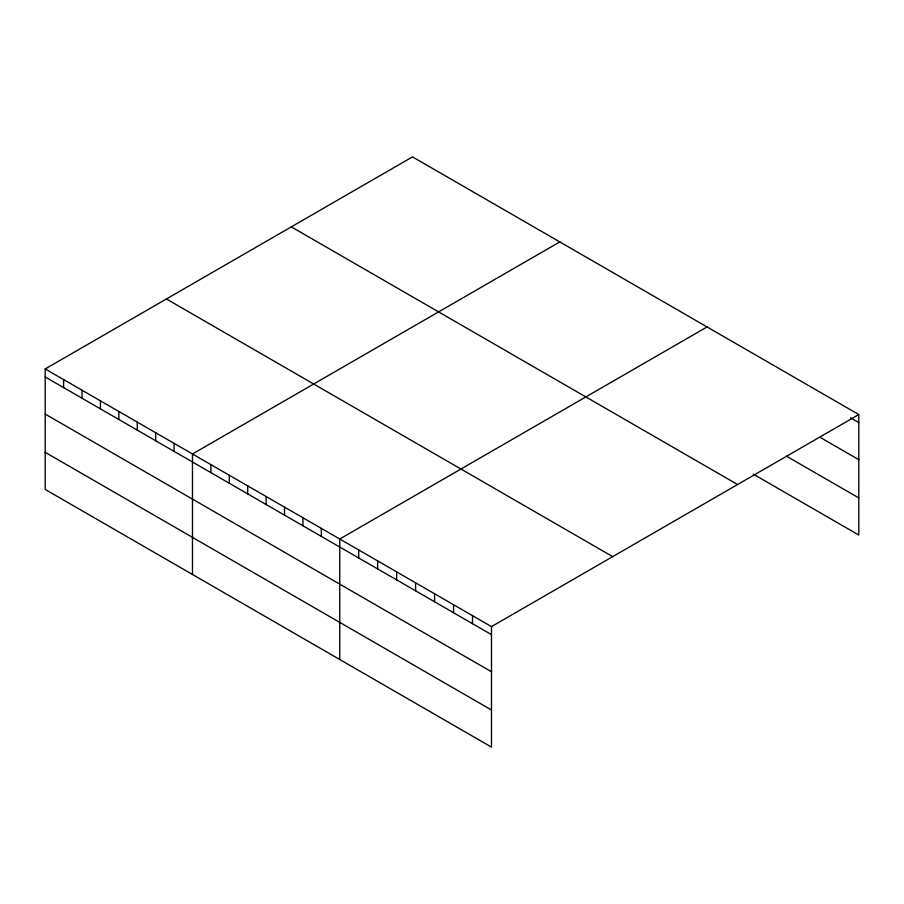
<?xml version="1.0" encoding="UTF-8"?>
<svg xmlns="http://www.w3.org/2000/svg" width="904" height="904" viewBox="0 0 904 904"><rect width="100%" height="100%" fill="white"/><g stroke="black" fill="none" stroke-linecap="round" stroke-linejoin="round"><path stroke-width="1.36" d="M45.2 368.956L491.482 626.619L491.482 747.111L45.2 489.448L45.2 368.956L412.518 156.889L858.8 414.552L858.8 535.044L753.292 474.137M559.791 241.922L192.473 453.989L192.473 574.481M707.064 326.943L339.746 539.01L339.746 659.502M491.482 626.619L858.8 414.552M850.506 417.772L858.8 422.563M820.866 437.785L858.8 459.684M786.491 456.181L858.8 497.923M291.303 226.87L737.585 484.533M166.415 298.975L612.697 556.638M45.2 376.968L491.482 634.631M45.2 414.088L491.482 671.751M45.2 452.328L491.482 709.99M472.521 615.669L472.521 623.681M453.548 604.719L453.548 612.731M434.587 593.77L434.587 601.781M415.614 582.809L415.614 590.832M396.653 571.859L396.653 579.882M377.68 560.909L377.68 568.932M358.718 549.96L358.718 557.983M321.338 528.388L321.338 536.4M302.93 517.755L302.93 525.766M284.523 507.121L284.523 515.144M266.115 496.499L266.115 504.511M247.707 485.866L247.707 493.889M229.288 475.244L229.288 483.256M210.881 464.611L210.881 472.622M174.065 443.356L174.065 451.367M155.657 432.722L155.657 440.745M137.25 422.1L137.25 430.112M118.842 411.467L118.842 419.49M100.423 400.845L100.423 408.857M82.015 390.212L82.015 398.223M63.608 379.578L63.608 387.601"/></g></svg>
